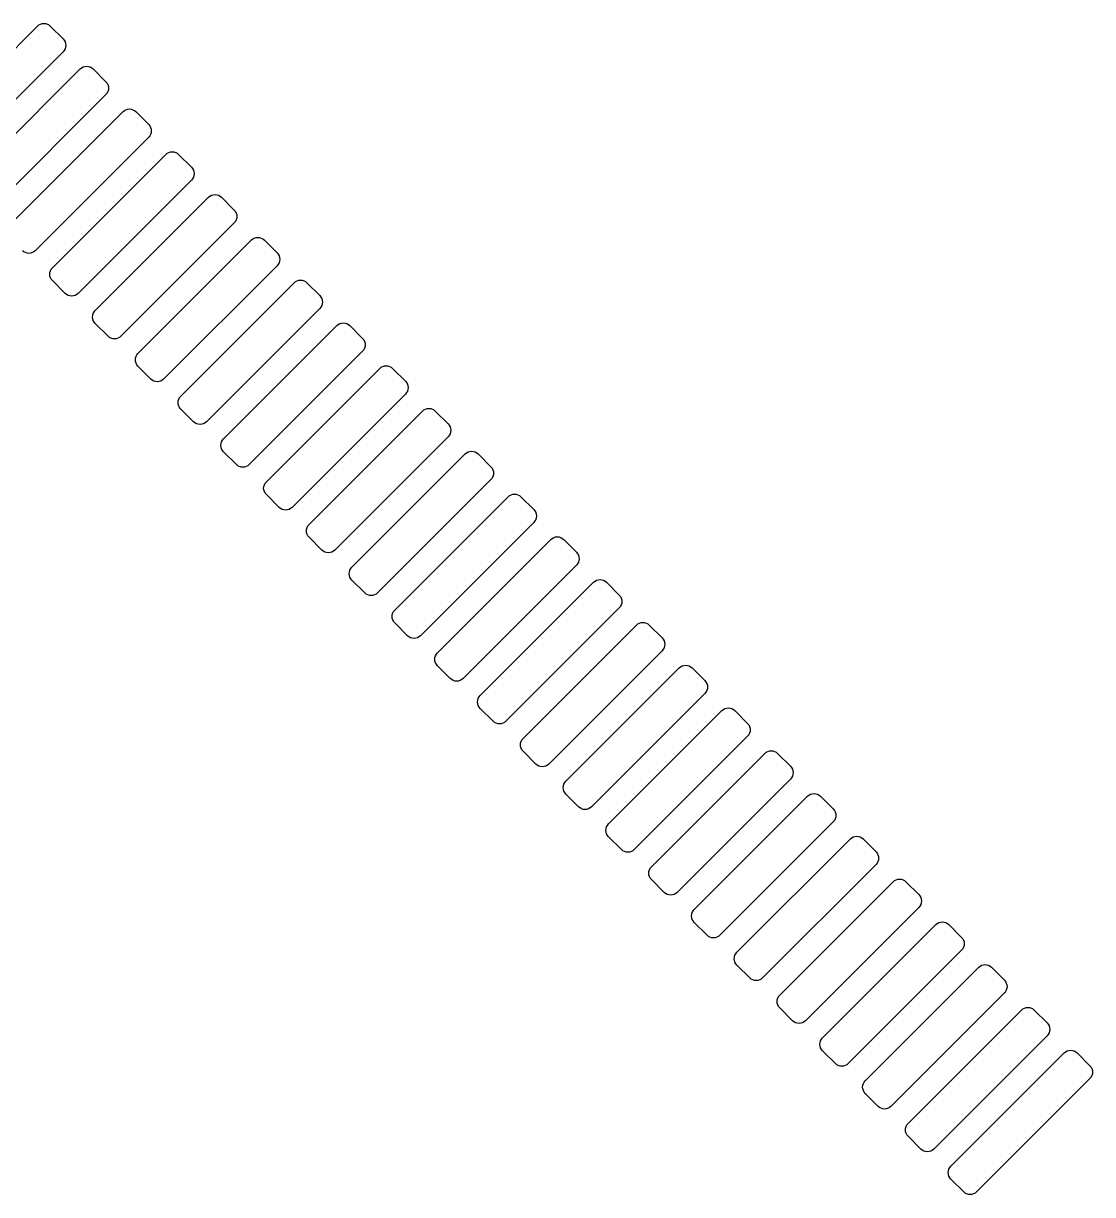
# Model space of a CAD drawing. Extents: x -21.7 to 6.2, y -6.5 to -0.8.
# Drawn here: x 3.9624 to 4.3102, y -2.7039 to -2.3229 of the extents above; entities that cross this region are included whole.
import ezdxf

# ---------------------------------------------------------------- set-up
doc = ezdxf.new("R2010")
doc.units = 0
doc.header["$MEASUREMENT"] = 0
doc.layers.add('BLACK', color=7, linetype='Continuous')

msp = doc.modelspace()

# ---------------------------------------------------------------- linework, layer by layer
at = {"layer": 'BLACK', "linetype": 'Continuous'}
for p, q in [((3.93007, -2.36062), (3.96696, -2.32374)), ((3.96696, -2.32374), (3.96741, -2.32337)), ((3.96741, -2.32337), (3.96792, -2.3231)), ((3.96792, -2.3231), (3.96847, -2.32293)), ((3.96847, -2.32293), (3.96905, -2.32287)), ((3.96905, -2.32287), (3.96962, -2.32293)), ((3.96962, -2.32293), (3.97018, -2.3231)), ((3.97018, -2.3231), (3.97069, -2.32337)), ((3.97069, -2.32337), (3.97114, -2.32374)), ((3.97114, -2.32374), (3.97531, -2.32791)), ((3.97531, -2.32791), (3.97568, -2.32836)), ((3.97568, -2.33164), (3.97531, -2.33209)), ((3.97568, -2.32836), (3.97595, -2.32887)), ((3.97595, -2.33113), (3.97568, -2.33164)), ((3.97595, -2.32887), (3.97612, -2.32942)), ((3.97612, -2.33058), (3.97595, -2.33113)), ((3.97612, -2.32942), (3.97618, -2.33)), ((3.97618, -2.33), (3.97612, -2.33058)), ((3.97531, -2.33209), (3.93842, -2.36897)), ((3.94399, -2.37454), (3.98088, -2.33766)), ((3.98088, -2.33766), (3.98133, -2.33729)), ((3.98133, -2.33729), (3.98184, -2.33702)), ((3.98184, -2.33702), (3.98239, -2.33685)), ((3.98239, -2.33685), (3.98297, -2.33679)), ((3.98297, -2.33679), (3.98354, -2.33685)), ((3.98354, -2.33685), (3.9841, -2.33702)), ((3.9841, -2.33702), (3.98461, -2.33729)), ((3.98461, -2.33729), (3.98505, -2.33766)), ((3.98505, -2.33766), (3.98923, -2.34183)), ((3.98923, -2.34183), (3.9896, -2.34228)), ((3.9896, -2.34228), (3.98987, -2.34279)), ((3.98987, -2.34279), (3.99004, -2.34334)), ((3.99004, -2.34334), (3.9901, -2.34392)), ((3.98923, -2.34601), (3.95234, -2.38289)), ((3.9896, -2.34556), (3.98923, -2.34601)), ((3.98987, -2.34505), (3.9896, -2.34556)), ((3.99004, -2.3445), (3.98987, -2.34505)), ((3.9901, -2.34392), (3.99004, -2.3445)), ((3.99525, -2.35121), (3.99576, -2.35094)), ((3.99576, -2.35094), (3.99631, -2.35077)), ((3.99631, -2.35077), (3.99689, -2.35071)), ((3.99689, -2.35071), (3.99746, -2.35077)), ((3.99746, -2.35077), (3.99802, -2.35094)), ((3.99802, -2.35094), (3.99853, -2.35121)), ((3.95791, -2.38846), (3.9948, -2.35158)), ((3.9948, -2.35158), (3.99525, -2.35121)), ((3.99853, -2.35121), (3.99897, -2.35158)), ((3.99897, -2.35158), (4.00315, -2.35575)), ((4.00315, -2.35575), (4.00352, -2.3562)), ((4.00352, -2.3562), (4.00379, -2.35671)), ((4.00379, -2.35671), (4.00396, -2.35726)), ((4.00396, -2.35842), (4.00379, -2.35897)), ((4.00396, -2.35726), (4.00401, -2.35784)), ((4.00401, -2.35784), (4.00396, -2.35842)), ((4.00315, -2.35993), (3.96626, -2.39681)), ((4.00352, -2.35948), (4.00315, -2.35993)), ((4.00379, -2.35897), (4.00352, -2.35948)), ((3.97183, -2.40238), (4.00872, -2.36549)), ((4.00872, -2.36549), (4.00917, -2.36513)), ((4.00917, -2.36513), (4.00968, -2.36485)), ((4.00968, -2.36485), (4.01023, -2.36469)), ((4.01023, -2.36469), (4.01081, -2.36463)), ((4.01081, -2.36463), (4.01138, -2.36469)), ((4.01138, -2.36469), (4.01194, -2.36485)), ((4.01194, -2.36485), (4.01245, -2.36513)), ((4.01245, -2.36513), (4.01289, -2.36549)), ((4.01289, -2.36549), (4.01707, -2.36967)), ((4.01707, -2.36967), (4.01744, -2.37012)), ((4.01707, -2.37385), (3.98018, -2.41073)), ((4.01744, -2.3734), (4.01707, -2.37385)), ((4.01744, -2.37012), (4.01771, -2.37063)), ((4.01771, -2.37289), (4.01744, -2.3734)), ((4.01771, -2.37063), (4.01788, -2.37118)), ((4.01788, -2.37233), (4.01771, -2.37289)), ((4.01788, -2.37118), (4.01793, -2.37176)), ((4.01793, -2.37176), (4.01788, -2.37233)), ((3.98575, -2.4163), (4.02264, -2.37941)), ((4.02264, -2.37941), (4.02308, -2.37905)), ((4.02308, -2.37905), (4.0236, -2.37877)), ((4.0236, -2.37877), (4.02415, -2.37861)), ((4.02415, -2.37861), (4.02473, -2.37855)), ((4.02473, -2.37855), (4.0253, -2.37861)), ((4.0253, -2.37861), (4.02585, -2.37877)), ((4.02585, -2.37877), (4.02637, -2.37905)), ((4.02637, -2.37905), (4.02681, -2.37941)), ((4.02681, -2.37941), (4.03099, -2.38359)), ((4.03099, -2.38359), (4.03136, -2.38404)), ((4.03136, -2.38404), (4.03163, -2.38455)), ((4.03163, -2.38455), (4.0318, -2.3851)), ((4.0318, -2.3851), (4.03185, -2.38568)), ((4.03099, -2.38777), (3.9941, -2.42465)), ((4.03136, -2.38732), (4.03099, -2.38777)), ((4.03163, -2.38681), (4.03136, -2.38732)), ((4.0318, -2.38625), (4.03163, -2.38681)), ((4.03185, -2.38568), (4.0318, -2.38625)), ((4.037, -2.39297), (4.03751, -2.39269)), ((4.03751, -2.39269), (4.03807, -2.39253)), ((4.03807, -2.39253), (4.03864, -2.39247)), ((4.03864, -2.39247), (4.03922, -2.39253)), ((4.03922, -2.39253), (4.03977, -2.39269)), ((4.03977, -2.39269), (4.04028, -2.39297)), ((3.99967, -2.43022), (4.03656, -2.39333)), ((4.03656, -2.39333), (4.037, -2.39297)), ((4.04028, -2.39297), (4.04073, -2.39333)), ((4.04073, -2.39333), (4.04491, -2.39751)), ((3.96254, -2.39718), (3.96209, -2.39681)), ((3.96305, -2.39745), (3.96254, -2.39718)), ((3.9636, -2.39762), (3.96305, -2.39745)), ((3.96418, -2.39768), (3.9636, -2.39762)), ((3.96475, -2.39762), (3.96418, -2.39768)), ((3.96531, -2.39745), (3.96475, -2.39762)), ((3.96582, -2.39718), (3.96531, -2.39745)), ((3.96626, -2.39681), (3.96582, -2.39718)), ((4.04491, -2.39751), (4.04528, -2.39796)), ((4.04528, -2.39796), (4.04555, -2.39847)), ((4.04555, -2.39847), (4.04572, -2.39902)), ((4.04572, -2.40017), (4.04555, -2.40073)), ((4.04572, -2.39902), (4.04577, -2.3996)), ((4.04577, -2.3996), (4.04572, -2.40017)), ((3.97097, -2.40447), (3.97102, -2.40389)), ((3.97102, -2.40389), (3.97119, -2.40334)), ((3.97119, -2.40334), (3.97146, -2.40283)), ((3.97146, -2.40283), (3.97183, -2.40238)), ((4.04491, -2.40169), (4.00802, -2.43857)), ((4.04528, -2.40124), (4.04491, -2.40169)), ((4.04555, -2.40073), (4.04528, -2.40124)), ((3.97102, -2.40505), (3.97097, -2.40447)), ((3.97119, -2.4056), (3.97102, -2.40505)), ((3.97146, -2.40611), (3.97119, -2.4056)), ((3.97183, -2.40656), (3.97146, -2.40611)), ((3.97601, -2.41073), (3.97183, -2.40656)), ((4.01359, -2.44414), (4.05048, -2.40725)), ((4.05048, -2.40725), (4.05092, -2.40689)), ((4.05092, -2.40689), (4.05143, -2.40661)), ((4.05143, -2.40661), (4.05199, -2.40644)), ((4.05199, -2.40644), (4.05256, -2.40639)), ((4.05256, -2.40639), (4.05314, -2.40644)), ((4.05314, -2.40644), (4.05369, -2.40661)), ((4.05369, -2.40661), (4.0542, -2.40689)), ((4.0542, -2.40689), (4.05465, -2.40725)), ((4.05465, -2.40725), (4.05883, -2.41143)), ((3.97645, -2.4111), (3.97601, -2.41073)), ((3.97696, -2.41137), (3.97645, -2.4111)), ((3.97752, -2.41154), (3.97696, -2.41137)), ((3.97809, -2.4116), (3.97752, -2.41154)), ((3.97867, -2.41154), (3.97809, -2.4116)), ((3.97922, -2.41137), (3.97867, -2.41154)), ((3.97974, -2.4111), (3.97922, -2.41137)), ((3.98018, -2.41073), (3.97974, -2.4111)), ((4.05883, -2.41143), (4.05919, -2.41188)), ((4.05919, -2.41188), (4.05947, -2.41239)), ((4.05883, -2.4156), (4.02194, -2.45249)), ((4.05919, -2.41516), (4.05883, -2.4156)), ((4.05947, -2.41465), (4.05919, -2.41516)), ((4.05947, -2.41239), (4.05964, -2.41294)), ((4.05964, -2.41409), (4.05947, -2.41465)), ((4.05964, -2.41294), (4.05969, -2.41352)), ((4.05969, -2.41352), (4.05964, -2.41409)), ((3.98489, -2.41839), (3.98494, -2.41781)), ((3.98494, -2.41896), (3.98489, -2.41839)), ((3.98494, -2.41781), (3.98511, -2.41726)), ((3.98511, -2.41952), (3.98494, -2.41896)), ((3.98511, -2.41726), (3.98538, -2.41675)), ((3.98538, -2.42003), (3.98511, -2.41952)), ((3.98538, -2.41675), (3.98575, -2.4163)), ((3.98575, -2.42048), (3.98538, -2.42003)), ((3.98993, -2.42465), (3.98575, -2.42048)), ((4.02751, -2.45806), (4.0644, -2.42117)), ((4.0644, -2.42117), (4.06484, -2.42081)), ((4.06484, -2.42081), (4.06535, -2.42053)), ((4.06535, -2.42053), (4.06591, -2.42036)), ((4.06591, -2.42036), (4.06648, -2.42031)), ((4.06648, -2.42031), (4.06706, -2.42036)), ((4.06706, -2.42036), (4.06761, -2.42053)), ((4.06761, -2.42053), (4.06812, -2.42081)), ((4.06812, -2.42081), (4.06857, -2.42117)), ((4.06857, -2.42117), (4.07275, -2.42535)), ((3.99037, -2.42502), (3.98993, -2.42465)), ((3.99088, -2.42529), (3.99037, -2.42502)), ((3.99144, -2.42546), (3.99088, -2.42529)), ((3.99201, -2.42552), (3.99144, -2.42546)), ((3.99259, -2.42546), (3.99201, -2.42552)), ((3.99314, -2.42529), (3.99259, -2.42546)), ((3.99365, -2.42502), (3.99314, -2.42529)), ((3.9941, -2.42465), (3.99365, -2.42502)), ((4.07275, -2.42535), (4.07311, -2.4258)), ((4.07311, -2.4258), (4.07339, -2.42631)), ((4.07339, -2.42631), (4.07356, -2.42686)), ((4.07356, -2.42686), (4.07361, -2.42744)), ((3.99903, -2.43118), (3.9993, -2.43067)), ((3.9993, -2.43067), (3.99967, -2.43022)), ((4.07275, -2.42952), (4.03586, -2.46641)), ((4.07311, -2.42908), (4.07275, -2.42952)), ((4.07339, -2.42857), (4.07311, -2.42908)), ((4.07356, -2.42801), (4.07339, -2.42857)), ((4.07361, -2.42744), (4.07356, -2.42801)), ((3.99881, -2.43231), (3.99886, -2.43173)), ((3.99886, -2.43288), (3.99881, -2.43231)), ((3.99886, -2.43173), (3.99903, -2.43118)), ((3.99903, -2.43344), (3.99886, -2.43288)), ((3.9993, -2.43395), (3.99903, -2.43344)), ((3.99967, -2.4344), (3.9993, -2.43395)), ((4.00385, -2.43857), (3.99967, -2.4344)), ((4.07831, -2.43509), (4.07876, -2.43472)), ((4.07876, -2.43472), (4.07927, -2.43445)), ((4.07927, -2.43445), (4.07983, -2.43428)), ((4.07983, -2.43428), (4.0804, -2.43423)), ((4.0804, -2.43423), (4.08098, -2.43428)), ((4.08098, -2.43428), (4.08153, -2.43445)), ((4.08153, -2.43445), (4.08204, -2.43472)), ((4.08204, -2.43472), (4.08249, -2.43509)), ((4.00429, -2.43894), (4.00385, -2.43857)), ((4.00802, -2.43857), (4.00757, -2.43894)), ((4.04143, -2.47198), (4.07831, -2.43509)), ((4.08249, -2.43509), (4.08667, -2.43927)), ((4.0048, -2.43921), (4.00429, -2.43894)), ((4.00536, -2.43938), (4.0048, -2.43921)), ((4.00593, -2.43944), (4.00536, -2.43938)), ((4.00651, -2.43938), (4.00593, -2.43944)), ((4.00706, -2.43921), (4.00651, -2.43938)), ((4.00757, -2.43894), (4.00706, -2.43921)), ((4.08667, -2.43927), (4.08703, -2.43972)), ((4.08703, -2.43972), (4.08731, -2.44023)), ((4.08731, -2.44023), (4.08747, -2.44078)), ((4.08747, -2.44193), (4.08731, -2.44249)), ((4.08747, -2.44078), (4.08753, -2.44136)), ((4.08753, -2.44136), (4.08747, -2.44193)), ((4.01272, -2.44623), (4.01278, -2.44565)), ((4.01278, -2.4468), (4.01272, -2.44623)), ((4.01278, -2.44565), (4.01295, -2.4451)), ((4.01295, -2.4451), (4.01322, -2.44459)), ((4.01322, -2.44459), (4.01359, -2.44414)), ((4.08667, -2.44344), (4.04978, -2.48033)), ((4.08703, -2.443), (4.08667, -2.44344)), ((4.08731, -2.44249), (4.08703, -2.443)), ((4.01295, -2.44736), (4.01278, -2.4468)), ((4.01322, -2.44787), (4.01295, -2.44736)), ((4.01359, -2.44832), (4.01322, -2.44787)), ((4.01777, -2.45249), (4.01359, -2.44832)), ((4.05535, -2.4859), (4.09223, -2.44901)), ((4.09223, -2.44901), (4.09268, -2.44864)), ((4.09268, -2.44864), (4.09319, -2.44837)), ((4.09319, -2.44837), (4.09375, -2.4482)), ((4.09375, -2.4482), (4.09432, -2.44815)), ((4.09432, -2.44815), (4.0949, -2.4482)), ((4.0949, -2.4482), (4.09545, -2.44837)), ((4.09545, -2.44837), (4.09596, -2.44864)), ((4.09596, -2.44864), (4.09641, -2.44901)), ((4.09641, -2.44901), (4.10059, -2.45319)), ((4.01821, -2.45286), (4.01777, -2.45249)), ((4.01872, -2.45313), (4.01821, -2.45286)), ((4.01928, -2.4533), (4.01872, -2.45313)), ((4.01985, -2.45336), (4.01928, -2.4533)), ((4.02043, -2.4533), (4.01985, -2.45336)), ((4.02098, -2.45313), (4.02043, -2.4533)), ((4.02149, -2.45286), (4.02098, -2.45313)), ((4.02194, -2.45249), (4.02149, -2.45286)), ((4.10059, -2.45319), (4.10095, -2.45363)), ((4.10095, -2.45363), (4.10123, -2.45415)), ((4.10059, -2.45736), (4.0637, -2.49425)), ((4.10095, -2.45692), (4.10059, -2.45736)), ((4.10123, -2.4564), (4.10095, -2.45692)), ((4.10123, -2.45415), (4.10139, -2.4547)), ((4.10139, -2.45585), (4.10123, -2.4564)), ((4.10139, -2.4547), (4.10145, -2.45527)), ((4.10145, -2.45527), (4.10139, -2.45585)), ((4.02664, -2.46015), (4.0267, -2.45957)), ((4.0267, -2.46072), (4.02664, -2.46015)), ((4.0267, -2.45957), (4.02687, -2.45902)), ((4.02687, -2.46128), (4.0267, -2.46072)), ((4.02687, -2.45902), (4.02714, -2.45851)), ((4.02714, -2.46179), (4.02687, -2.46128)), ((4.02714, -2.45851), (4.02751, -2.45806)), ((4.02751, -2.46223), (4.02714, -2.46179)), ((4.03168, -2.46641), (4.02751, -2.46223)), ((4.06927, -2.49982), (4.10615, -2.46293)), ((4.10615, -2.46293), (4.1066, -2.46256)), ((4.1066, -2.46256), (4.10711, -2.46229)), ((4.10711, -2.46229), (4.10767, -2.46212)), ((4.10767, -2.46212), (4.10824, -2.46207)), ((4.10824, -2.46207), (4.10882, -2.46212)), ((4.10882, -2.46212), (4.10937, -2.46229)), ((4.10937, -2.46229), (4.10988, -2.46256)), ((4.10988, -2.46256), (4.11033, -2.46293)), ((4.11033, -2.46293), (4.11451, -2.46711)), ((4.03213, -2.46678), (4.03168, -2.46641)), ((4.03264, -2.46705), (4.03213, -2.46678)), ((4.0332, -2.46722), (4.03264, -2.46705)), ((4.03377, -2.46728), (4.0332, -2.46722)), ((4.03435, -2.46722), (4.03377, -2.46728)), ((4.0349, -2.46705), (4.03435, -2.46722)), ((4.03541, -2.46678), (4.0349, -2.46705)), ((4.03586, -2.46641), (4.03541, -2.46678)), ((4.11451, -2.46711), (4.11487, -2.46755)), ((4.11487, -2.46755), (4.11515, -2.46806)), ((4.11515, -2.46806), (4.11531, -2.46862)), ((4.11531, -2.46862), (4.11537, -2.46919)), ((4.04062, -2.47349), (4.04079, -2.47294)), ((4.04079, -2.47294), (4.04106, -2.47243)), ((4.04106, -2.47243), (4.04143, -2.47198)), ((4.11451, -2.47128), (4.07762, -2.50817)), ((4.11487, -2.47083), (4.11451, -2.47128)), ((4.11515, -2.47032), (4.11487, -2.47083)), ((4.11531, -2.46977), (4.11515, -2.47032)), ((4.11537, -2.46919), (4.11531, -2.46977)), ((4.04056, -2.47407), (4.04062, -2.47349)), ((4.04062, -2.47464), (4.04056, -2.47407)), ((4.04079, -2.4752), (4.04062, -2.47464)), ((4.04106, -2.47571), (4.04079, -2.4752)), ((4.04143, -2.47615), (4.04106, -2.47571)), ((4.0456, -2.48033), (4.04143, -2.47615)), ((4.12007, -2.47685), (4.12052, -2.47648)), ((4.12052, -2.47648), (4.12103, -2.47621)), ((4.12103, -2.47621), (4.12158, -2.47604)), ((4.12158, -2.47604), (4.12216, -2.47599)), ((4.12216, -2.47599), (4.12274, -2.47604)), ((4.12274, -2.47604), (4.12329, -2.47621)), ((4.12329, -2.47621), (4.1238, -2.47648)), ((4.1238, -2.47648), (4.12425, -2.47685)), ((4.04605, -2.4807), (4.0456, -2.48033)), ((4.04978, -2.48033), (4.04933, -2.4807)), ((4.08319, -2.51374), (4.12007, -2.47685)), ((4.12425, -2.47685), (4.12842, -2.48103)), ((4.04656, -2.48097), (4.04605, -2.4807)), ((4.04712, -2.48114), (4.04656, -2.48097)), ((4.04769, -2.48119), (4.04712, -2.48114)), ((4.04827, -2.48114), (4.04769, -2.48119)), ((4.04882, -2.48097), (4.04827, -2.48114)), ((4.04933, -2.4807), (4.04882, -2.48097)), ((4.12842, -2.48103), (4.12879, -2.48147)), ((4.12879, -2.48147), (4.12906, -2.48198)), ((4.12906, -2.48424), (4.12879, -2.48475)), ((4.12906, -2.48198), (4.12923, -2.48254)), ((4.12923, -2.48369), (4.12906, -2.48424)), ((4.12923, -2.48254), (4.12929, -2.48311)), ((4.12929, -2.48311), (4.12923, -2.48369)), ((4.05448, -2.48799), (4.05454, -2.48741)), ((4.05454, -2.48856), (4.05448, -2.48799)), ((4.05454, -2.48741), (4.05471, -2.48686)), ((4.05471, -2.48686), (4.05498, -2.48635)), ((4.05498, -2.48635), (4.05535, -2.4859)), ((4.12842, -2.4852), (4.09154, -2.52209)), ((4.12879, -2.48475), (4.12842, -2.4852)), ((4.05471, -2.48912), (4.05454, -2.48856)), ((4.05498, -2.48963), (4.05471, -2.48912)), ((4.05535, -2.49007), (4.05498, -2.48963)), ((4.05952, -2.49425), (4.05535, -2.49007)), ((4.09711, -2.52766), (4.13399, -2.49077)), ((4.13399, -2.49077), (4.13444, -2.4904)), ((4.13444, -2.4904), (4.13495, -2.49013)), ((4.13495, -2.49013), (4.1355, -2.48996)), ((4.1355, -2.48996), (4.13608, -2.4899)), ((4.13608, -2.4899), (4.13666, -2.48996)), ((4.13666, -2.48996), (4.13721, -2.49013)), ((4.13721, -2.49013), (4.13772, -2.4904)), ((4.13772, -2.4904), (4.13817, -2.49077)), ((4.13817, -2.49077), (4.14234, -2.49495)), ((4.05997, -2.49462), (4.05952, -2.49425)), ((4.06048, -2.49489), (4.05997, -2.49462)), ((4.06104, -2.49506), (4.06048, -2.49489)), ((4.06161, -2.49511), (4.06104, -2.49506)), ((4.06219, -2.49506), (4.06161, -2.49511)), ((4.06274, -2.49489), (4.06219, -2.49506)), ((4.06325, -2.49462), (4.06274, -2.49489)), ((4.0637, -2.49425), (4.06325, -2.49462)), ((4.14234, -2.49495), (4.14271, -2.49539)), ((4.14271, -2.49539), (4.14298, -2.4959)), ((4.14234, -2.49912), (4.10546, -2.53601)), ((4.14271, -2.49867), (4.14234, -2.49912)), ((4.14298, -2.49816), (4.14271, -2.49867)), ((4.14298, -2.4959), (4.14315, -2.49646)), ((4.14315, -2.49761), (4.14298, -2.49816)), ((4.14315, -2.49646), (4.14321, -2.49703)), ((4.14321, -2.49703), (4.14315, -2.49761)), ((4.0684, -2.50191), (4.06846, -2.50133)), ((4.06846, -2.50248), (4.0684, -2.50191)), ((4.06846, -2.50133), (4.06863, -2.50078)), ((4.06863, -2.50304), (4.06846, -2.50248)), ((4.06863, -2.50078), (4.0689, -2.50026)), ((4.0689, -2.50355), (4.06863, -2.50304)), ((4.0689, -2.50026), (4.06927, -2.49982)), ((4.06927, -2.50399), (4.0689, -2.50355)), ((4.07344, -2.50817), (4.06927, -2.50399)), ((4.11103, -2.54158), (4.14791, -2.50469)), ((4.14791, -2.50469), (4.14836, -2.50432)), ((4.14836, -2.50432), (4.14887, -2.50405)), ((4.14887, -2.50405), (4.14942, -2.50388)), ((4.14942, -2.50388), (4.15, -2.50382)), ((4.15, -2.50382), (4.15058, -2.50388)), ((4.15058, -2.50388), (4.15113, -2.50405)), ((4.15113, -2.50405), (4.15164, -2.50432)), ((4.15164, -2.50432), (4.15209, -2.50469)), ((4.15209, -2.50469), (4.15626, -2.50886)), ((4.07389, -2.50854), (4.07344, -2.50817)), ((4.0744, -2.50881), (4.07389, -2.50854)), ((4.07495, -2.50898), (4.0744, -2.50881)), ((4.07553, -2.50903), (4.07495, -2.50898)), ((4.07611, -2.50898), (4.07553, -2.50903)), ((4.07666, -2.50881), (4.07611, -2.50898)), ((4.07717, -2.50854), (4.07666, -2.50881)), ((4.07762, -2.50817), (4.07717, -2.50854)), ((4.15626, -2.50886), (4.15663, -2.50931)), ((4.15663, -2.50931), (4.1569, -2.50982)), ((4.1569, -2.50982), (4.15707, -2.51038)), ((4.15707, -2.51038), (4.15713, -2.51095)), ((4.15713, -2.51095), (4.15707, -2.51153)), ((4.08238, -2.51525), (4.08255, -2.51469)), ((4.08255, -2.51469), (4.08282, -2.51418)), ((4.08282, -2.51418), (4.08319, -2.51374)), ((4.15626, -2.51304), (4.11938, -2.54993)), ((4.15663, -2.51259), (4.15626, -2.51304)), ((4.1569, -2.51208), (4.15663, -2.51259)), ((4.15707, -2.51153), (4.1569, -2.51208)), ((4.08232, -2.51582), (4.08238, -2.51525)), ((4.08238, -2.5164), (4.08232, -2.51582)), ((4.08255, -2.51695), (4.08238, -2.5164)), ((4.08282, -2.51746), (4.08255, -2.51695)), ((4.08319, -2.51791), (4.08282, -2.51746)), ((4.08736, -2.52209), (4.08319, -2.51791)), ((4.12494, -2.55549), (4.16183, -2.51861)), ((4.16183, -2.51861), (4.16228, -2.51824)), ((4.16228, -2.51824), (4.16279, -2.51797)), ((4.16279, -2.51797), (4.16334, -2.5178)), ((4.16334, -2.5178), (4.16392, -2.51774)), ((4.16392, -2.51774), (4.1645, -2.5178)), ((4.1645, -2.5178), (4.16505, -2.51797)), ((4.16505, -2.51797), (4.16556, -2.51824)), ((4.16556, -2.51824), (4.16601, -2.51861)), ((4.16601, -2.51861), (4.17018, -2.52278)), ((4.08781, -2.52246), (4.08736, -2.52209)), ((4.08832, -2.52273), (4.08781, -2.52246)), ((4.09109, -2.52246), (4.09058, -2.52273)), ((4.09154, -2.52209), (4.09109, -2.52246)), ((4.08887, -2.5229), (4.08832, -2.52273)), ((4.08945, -2.52295), (4.08887, -2.5229)), ((4.09003, -2.5229), (4.08945, -2.52295)), ((4.09058, -2.52273), (4.09003, -2.5229)), ((4.17018, -2.52278), (4.17055, -2.52323)), ((4.17055, -2.52323), (4.17082, -2.52374)), ((4.17082, -2.526), (4.17055, -2.52651)), ((4.17082, -2.52374), (4.17099, -2.5243)), ((4.17099, -2.52545), (4.17082, -2.526)), ((4.17099, -2.5243), (4.17105, -2.52487)), ((4.17105, -2.52487), (4.17099, -2.52545)), ((4.09624, -2.52974), (4.0963, -2.52917)), ((4.0963, -2.53032), (4.09624, -2.52974)), ((4.0963, -2.52917), (4.09647, -2.52861)), ((4.09647, -2.52861), (4.09674, -2.5281)), ((4.09674, -2.5281), (4.09711, -2.52766)), ((4.17018, -2.52696), (4.1333, -2.56385)), ((4.17055, -2.52651), (4.17018, -2.52696)), ((4.09647, -2.53087), (4.0963, -2.53032)), ((4.09674, -2.53138), (4.09647, -2.53087)), ((4.09711, -2.53183), (4.09674, -2.53138)), ((4.10128, -2.53601), (4.09711, -2.53183)), ((4.13886, -2.56941), (4.17575, -2.53253)), ((4.17575, -2.53253), (4.1762, -2.53216)), ((4.1762, -2.53216), (4.17671, -2.53189)), ((4.17671, -2.53189), (4.17726, -2.53172)), ((4.17726, -2.53172), (4.17784, -2.53166)), ((4.17784, -2.53166), (4.17841, -2.53172)), ((4.17841, -2.53172), (4.17897, -2.53189)), ((4.17897, -2.53189), (4.17948, -2.53216)), ((4.17948, -2.53216), (4.17993, -2.53253)), ((4.17993, -2.53253), (4.1841, -2.5367)), ((4.10173, -2.53637), (4.10128, -2.53601)), ((4.10224, -2.53665), (4.10173, -2.53637)), ((4.10279, -2.53682), (4.10224, -2.53665)), ((4.10337, -2.53687), (4.10279, -2.53682)), ((4.10395, -2.53682), (4.10337, -2.53687)), ((4.1045, -2.53665), (4.10395, -2.53682)), ((4.10501, -2.53637), (4.1045, -2.53665)), ((4.10546, -2.53601), (4.10501, -2.53637)), ((4.1841, -2.5367), (4.18447, -2.53715)), ((4.18447, -2.53715), (4.18474, -2.53766)), ((4.18474, -2.53766), (4.18491, -2.53822)), ((4.1841, -2.54088), (4.14722, -2.57777)), ((4.18447, -2.54043), (4.1841, -2.54088)), ((4.18474, -2.53992), (4.18447, -2.54043)), ((4.18491, -2.53937), (4.18474, -2.53992)), ((4.18491, -2.53822), (4.18497, -2.53879)), ((4.18497, -2.53879), (4.18491, -2.53937)), ((4.11016, -2.54366), (4.11022, -2.54309)), ((4.11022, -2.54424), (4.11016, -2.54366)), ((4.11022, -2.54309), (4.11039, -2.54253)), ((4.11039, -2.54479), (4.11022, -2.54424)), ((4.11039, -2.54253), (4.11066, -2.54202)), ((4.11066, -2.5453), (4.11039, -2.54479)), ((4.11066, -2.54202), (4.11103, -2.54158)), ((4.11103, -2.54575), (4.11066, -2.5453)), ((4.1152, -2.54993), (4.11103, -2.54575)), ((4.15278, -2.58333), (4.18967, -2.54645)), ((4.18967, -2.54645), (4.19012, -2.54608)), ((4.19012, -2.54608), (4.19063, -2.54581)), ((4.19063, -2.54581), (4.19118, -2.54564)), ((4.19118, -2.54564), (4.19176, -2.54558)), ((4.19176, -2.54558), (4.19233, -2.54564)), ((4.19233, -2.54564), (4.19289, -2.54581)), ((4.19289, -2.54581), (4.1934, -2.54608)), ((4.1934, -2.54608), (4.19385, -2.54645)), ((4.19385, -2.54645), (4.19802, -2.55062)), ((4.11565, -2.55029), (4.1152, -2.54993)), ((4.11616, -2.55057), (4.11565, -2.55029)), ((4.11671, -2.55074), (4.11616, -2.55057)), ((4.11729, -2.55079), (4.11671, -2.55074)), ((4.11787, -2.55074), (4.11729, -2.55079)), ((4.11842, -2.55057), (4.11787, -2.55074)), ((4.11893, -2.55029), (4.11842, -2.55057)), ((4.11938, -2.54993), (4.11893, -2.55029)), ((4.19802, -2.55062), (4.19839, -2.55107)), ((4.19839, -2.55107), (4.19866, -2.55158)), ((4.19866, -2.55158), (4.19883, -2.55213)), ((4.19883, -2.55213), (4.19889, -2.55271)), ((4.19889, -2.55271), (4.19883, -2.55329)), ((4.12414, -2.55701), (4.1243, -2.55645)), ((4.1243, -2.55645), (4.12458, -2.55594)), ((4.12458, -2.55594), (4.12494, -2.55549)), ((4.19802, -2.5548), (4.16114, -2.59169)), ((4.19839, -2.55435), (4.19802, -2.5548)), ((4.19866, -2.55384), (4.19839, -2.55435)), ((4.19883, -2.55329), (4.19866, -2.55384)), ((4.12408, -2.55758), (4.12414, -2.55701)), ((4.12414, -2.55816), (4.12408, -2.55758)), ((4.1243, -2.55871), (4.12414, -2.55816)), ((4.12458, -2.55922), (4.1243, -2.55871)), ((4.12494, -2.55967), (4.12458, -2.55922)), ((4.12912, -2.56385), (4.12494, -2.55967)), ((4.1667, -2.59725), (4.20359, -2.56037)), ((4.20359, -2.56037), (4.20404, -2.56)), ((4.20404, -2.56), (4.20455, -2.55973)), ((4.20455, -2.55973), (4.2051, -2.55956)), ((4.2051, -2.55956), (4.20568, -2.5595)), ((4.20568, -2.5595), (4.20625, -2.55956)), ((4.20625, -2.55956), (4.20681, -2.55973)), ((4.20681, -2.55973), (4.20732, -2.56)), ((4.20732, -2.56), (4.20777, -2.56037)), ((4.20777, -2.56037), (4.21194, -2.56454)), ((4.12957, -2.56421), (4.12912, -2.56385)), ((4.13008, -2.56449), (4.12957, -2.56421)), ((4.13285, -2.56421), (4.13234, -2.56449)), ((4.1333, -2.56385), (4.13285, -2.56421)), ((4.13063, -2.56465), (4.13008, -2.56449)), ((4.13121, -2.56471), (4.13063, -2.56465)), ((4.13178, -2.56465), (4.13121, -2.56471)), ((4.13234, -2.56449), (4.13178, -2.56465)), ((4.21194, -2.56454), (4.21231, -2.56499)), ((4.21231, -2.56499), (4.21258, -2.5655)), ((4.21258, -2.56776), (4.21231, -2.56827)), ((4.21258, -2.5655), (4.21275, -2.56605)), ((4.21275, -2.56721), (4.21258, -2.56776)), ((4.21275, -2.56605), (4.21281, -2.56663)), ((4.21281, -2.56663), (4.21275, -2.56721)), ((4.138, -2.5715), (4.13806, -2.57093)), ((4.13806, -2.57208), (4.138, -2.5715)), ((4.13806, -2.57093), (4.13822, -2.57037)), ((4.13822, -2.57037), (4.1385, -2.56986)), ((4.1385, -2.56986), (4.13886, -2.56941)), ((4.21194, -2.56872), (4.17505, -2.6056)), ((4.21231, -2.56827), (4.21194, -2.56872)), ((4.13822, -2.57263), (4.13806, -2.57208)), ((4.1385, -2.57314), (4.13822, -2.57263)), ((4.13886, -2.57359), (4.1385, -2.57314)), ((4.14304, -2.57777), (4.13886, -2.57359)), ((4.18062, -2.61117), (4.21751, -2.57429)), ((4.21751, -2.57429), (4.21796, -2.57392)), ((4.21796, -2.57392), (4.21847, -2.57365)), ((4.21847, -2.57365), (4.21902, -2.57348)), ((4.21902, -2.57348), (4.2196, -2.57342)), ((4.2196, -2.57342), (4.22017, -2.57348)), ((4.22017, -2.57348), (4.22073, -2.57365)), ((4.22073, -2.57365), (4.22124, -2.57392)), ((4.22124, -2.57392), (4.22168, -2.57429)), ((4.22168, -2.57429), (4.22586, -2.57846)), ((4.14349, -2.57813), (4.14304, -2.57777)), ((4.144, -2.57841), (4.14349, -2.57813)), ((4.14455, -2.57857), (4.144, -2.57841)), ((4.14513, -2.57863), (4.14455, -2.57857)), ((4.1457, -2.57857), (4.14513, -2.57863)), ((4.14626, -2.57841), (4.1457, -2.57857)), ((4.14677, -2.57813), (4.14626, -2.57841)), ((4.14722, -2.57777), (4.14677, -2.57813)), ((4.22586, -2.57846), (4.22623, -2.57891)), ((4.22623, -2.57891), (4.2265, -2.57942)), ((4.2265, -2.57942), (4.22667, -2.57997)), ((4.15242, -2.58378), (4.15278, -2.58333)), ((4.22586, -2.58264), (4.18897, -2.61952)), ((4.22623, -2.58219), (4.22586, -2.58264)), ((4.2265, -2.58168), (4.22623, -2.58219)), ((4.22667, -2.58113), (4.2265, -2.58168)), ((4.22667, -2.57997), (4.22673, -2.58055)), ((4.22673, -2.58055), (4.22667, -2.58113)), ((4.15192, -2.58542), (4.15198, -2.58485)), ((4.15198, -2.586), (4.15192, -2.58542)), ((4.15198, -2.58485), (4.15214, -2.58429)), ((4.15214, -2.58655), (4.15198, -2.586)), ((4.15214, -2.58429), (4.15242, -2.58378)), ((4.15242, -2.58706), (4.15214, -2.58655)), ((4.15278, -2.58751), (4.15242, -2.58706)), ((4.15696, -2.59169), (4.15278, -2.58751)), ((4.19454, -2.62509), (4.23143, -2.58821)), ((4.23143, -2.58821), (4.23188, -2.58784)), ((4.23188, -2.58784), (4.23239, -2.58757)), ((4.23239, -2.58757), (4.23294, -2.5874)), ((4.23294, -2.5874), (4.23352, -2.58734)), ((4.23352, -2.58734), (4.23409, -2.5874)), ((4.23409, -2.5874), (4.23465, -2.58757)), ((4.23465, -2.58757), (4.23516, -2.58784)), ((4.23516, -2.58784), (4.2356, -2.58821)), ((4.2356, -2.58821), (4.23978, -2.59238)), ((4.15741, -2.59205), (4.15696, -2.59169)), ((4.15792, -2.59233), (4.15741, -2.59205)), ((4.15847, -2.59249), (4.15792, -2.59233)), ((4.15905, -2.59255), (4.15847, -2.59249)), ((4.15962, -2.59249), (4.15905, -2.59255)), ((4.16018, -2.59233), (4.15962, -2.59249)), ((4.16069, -2.59205), (4.16018, -2.59233)), ((4.16114, -2.59169), (4.16069, -2.59205)), ((4.23978, -2.59238), (4.24015, -2.59283)), ((4.24015, -2.59283), (4.24042, -2.59334)), ((4.24042, -2.59334), (4.24059, -2.59389)), ((4.24059, -2.59389), (4.24064, -2.59447)), ((4.24064, -2.59447), (4.24059, -2.59505)), ((4.1659, -2.59876), (4.16606, -2.59821)), ((4.16606, -2.59821), (4.16634, -2.5977)), ((4.16634, -2.5977), (4.1667, -2.59725)), ((4.23978, -2.59656), (4.20289, -2.63344)), ((4.24015, -2.59611), (4.23978, -2.59656)), ((4.24042, -2.5956), (4.24015, -2.59611)), ((4.24059, -2.59505), (4.24042, -2.5956)), ((4.16584, -2.59934), (4.1659, -2.59876)), ((4.1659, -2.59992), (4.16584, -2.59934)), ((4.16606, -2.60047), (4.1659, -2.59992)), ((4.16634, -2.60098), (4.16606, -2.60047)), ((4.1667, -2.60143), (4.16634, -2.60098)), ((4.17088, -2.6056), (4.1667, -2.60143)), ((4.20846, -2.63901), (4.24535, -2.60212)), ((4.24535, -2.60212), (4.2458, -2.60176)), ((4.2458, -2.60176), (4.24631, -2.60148)), ((4.24631, -2.60148), (4.24686, -2.60132)), ((4.24686, -2.60132), (4.24744, -2.60126)), ((4.24744, -2.60126), (4.24801, -2.60132)), ((4.24801, -2.60132), (4.24857, -2.60148)), ((4.24857, -2.60148), (4.24908, -2.60176)), ((4.24908, -2.60176), (4.24952, -2.60212)), ((4.24952, -2.60212), (4.2537, -2.6063)), ((4.17133, -2.60597), (4.17088, -2.6056)), ((4.17184, -2.60624), (4.17133, -2.60597)), ((4.17239, -2.60641), (4.17184, -2.60624)), ((4.1741, -2.60624), (4.17354, -2.60641)), ((4.17461, -2.60597), (4.1741, -2.60624)), ((4.17505, -2.6056), (4.17461, -2.60597)), ((4.2537, -2.6063), (4.25407, -2.60675)), ((4.17297, -2.60647), (4.17239, -2.60641)), ((4.17354, -2.60641), (4.17297, -2.60647)), ((4.25407, -2.61003), (4.2537, -2.61048)), ((4.25407, -2.60675), (4.25434, -2.60726)), ((4.25434, -2.60952), (4.25407, -2.61003)), ((4.25434, -2.60726), (4.25451, -2.60781)), ((4.25451, -2.60896), (4.25434, -2.60952)), ((4.25451, -2.60781), (4.25456, -2.60839)), ((4.25456, -2.60839), (4.25451, -2.60896)), ((4.17976, -2.61326), (4.17981, -2.61268)), ((4.17981, -2.61384), (4.17976, -2.61326)), ((4.17981, -2.61268), (4.17998, -2.61213)), ((4.17998, -2.61439), (4.17981, -2.61384)), ((4.17998, -2.61213), (4.18026, -2.61162)), ((4.18026, -2.61162), (4.18062, -2.61117)), ((4.2537, -2.61048), (4.21681, -2.64736)), ((4.18026, -2.6149), (4.17998, -2.61439)), ((4.18062, -2.61535), (4.18026, -2.6149)), ((4.1848, -2.61952), (4.18062, -2.61535)), ((4.22238, -2.65293), (4.25927, -2.61604)), ((4.25927, -2.61604), (4.25971, -2.61568)), ((4.25971, -2.61568), (4.26023, -2.6154)), ((4.26023, -2.6154), (4.26078, -2.61524)), ((4.26078, -2.61524), (4.26136, -2.61518)), ((4.26136, -2.61518), (4.26193, -2.61524)), ((4.26193, -2.61524), (4.26249, -2.6154)), ((4.26249, -2.6154), (4.263, -2.61568)), ((4.263, -2.61568), (4.26344, -2.61604)), ((4.26344, -2.61604), (4.26762, -2.62022)), ((4.18525, -2.61989), (4.1848, -2.61952)), ((4.18576, -2.62016), (4.18525, -2.61989)), ((4.18631, -2.62033), (4.18576, -2.62016)), ((4.18689, -2.62039), (4.18631, -2.62033)), ((4.18746, -2.62033), (4.18689, -2.62039)), ((4.18802, -2.62016), (4.18746, -2.62033)), ((4.18853, -2.61989), (4.18802, -2.62016)), ((4.18897, -2.61952), (4.18853, -2.61989)), ((4.26762, -2.62022), (4.26799, -2.62067)), ((4.26799, -2.62067), (4.26826, -2.62118)), ((4.26826, -2.62118), (4.26843, -2.62173)), ((4.19417, -2.62554), (4.19454, -2.62509)), ((4.26762, -2.6244), (4.23073, -2.66128)), ((4.26799, -2.62395), (4.26762, -2.6244)), ((4.26826, -2.62344), (4.26799, -2.62395)), ((4.26843, -2.62288), (4.26826, -2.62344)), ((4.26843, -2.62173), (4.26848, -2.62231)), ((4.26848, -2.62231), (4.26843, -2.62288)), ((4.19368, -2.62718), (4.19373, -2.6266)), ((4.19373, -2.62776), (4.19368, -2.62718)), ((4.19373, -2.6266), (4.1939, -2.62605)), ((4.1939, -2.62831), (4.19373, -2.62776)), ((4.1939, -2.62605), (4.19417, -2.62554)), ((4.19417, -2.62882), (4.1939, -2.62831)), ((4.19454, -2.62927), (4.19417, -2.62882)), ((4.27414, -2.62932), (4.2747, -2.62916)), ((4.2747, -2.62916), (4.27527, -2.6291)), ((4.27527, -2.6291), (4.27585, -2.62916)), ((4.27585, -2.62916), (4.2764, -2.62932)), ((4.19872, -2.63344), (4.19454, -2.62927)), ((4.2363, -2.66685), (4.27319, -2.62996)), ((4.27319, -2.62996), (4.27363, -2.6296)), ((4.27363, -2.6296), (4.27414, -2.62932)), ((4.2764, -2.62932), (4.27692, -2.6296)), ((4.27692, -2.6296), (4.27736, -2.62996)), ((4.27736, -2.62996), (4.28154, -2.63414)), ((4.19917, -2.63381), (4.19872, -2.63344)), ((4.19968, -2.63408), (4.19917, -2.63381)), ((4.20023, -2.63425), (4.19968, -2.63408)), ((4.20081, -2.63431), (4.20023, -2.63425)), ((4.20138, -2.63425), (4.20081, -2.63431)), ((4.20194, -2.63408), (4.20138, -2.63425)), ((4.20245, -2.63381), (4.20194, -2.63408)), ((4.20289, -2.63344), (4.20245, -2.63381)), ((4.28154, -2.63414), (4.28191, -2.63459)), ((4.28191, -2.63459), (4.28218, -2.6351)), ((4.28218, -2.6351), (4.28235, -2.63565)), ((4.28235, -2.63565), (4.2824, -2.63623)), ((4.2824, -2.63623), (4.28235, -2.6368)), ((4.2076, -2.6411), (4.20765, -2.64052)), ((4.20765, -2.64052), (4.20782, -2.63997)), ((4.20782, -2.63997), (4.20809, -2.63946)), ((4.20809, -2.63946), (4.20846, -2.63901)), ((4.28154, -2.63832), (4.24465, -2.6752)), ((4.28191, -2.63787), (4.28154, -2.63832)), ((4.28218, -2.63736), (4.28191, -2.63787)), ((4.28235, -2.6368), (4.28218, -2.63736)), ((4.20765, -2.64168), (4.2076, -2.6411)), ((4.20782, -2.64223), (4.20765, -2.64168)), ((4.20809, -2.64274), (4.20782, -2.64223)), ((4.20846, -2.64319), (4.20809, -2.64274)), ((4.21264, -2.64736), (4.20846, -2.64319)), ((4.25022, -2.68077), (4.28711, -2.64388)), ((4.28711, -2.64388), (4.28755, -2.64352)), ((4.28755, -2.64352), (4.28806, -2.64324)), ((4.28806, -2.64324), (4.28862, -2.64308)), ((4.28862, -2.64308), (4.28919, -2.64302)), ((4.28919, -2.64302), (4.28977, -2.64308)), ((4.28977, -2.64308), (4.29032, -2.64324)), ((4.29032, -2.64324), (4.29083, -2.64352)), ((4.29083, -2.64352), (4.29128, -2.64388)), ((4.29128, -2.64388), (4.29546, -2.64806)), ((4.21308, -2.64773), (4.21264, -2.64736)), ((4.2136, -2.648), (4.21308, -2.64773)), ((4.21415, -2.64817), (4.2136, -2.648)), ((4.21473, -2.64823), (4.21415, -2.64817)), ((4.2153, -2.64817), (4.21473, -2.64823)), ((4.21586, -2.648), (4.2153, -2.64817)), ((4.21637, -2.64773), (4.21586, -2.648)), ((4.21681, -2.64736), (4.21637, -2.64773)), ((4.29546, -2.64806), (4.29583, -2.64851)), ((4.29583, -2.65179), (4.29546, -2.65223)), ((4.29583, -2.64851), (4.2961, -2.64902)), ((4.2961, -2.65128), (4.29583, -2.65179)), ((4.2961, -2.64902), (4.29627, -2.64957)), ((4.29627, -2.65072), (4.2961, -2.65128)), ((4.29627, -2.64957), (4.29632, -2.65015)), ((4.29632, -2.65015), (4.29627, -2.65072)), ((4.22152, -2.65502), (4.22157, -2.65444)), ((4.22157, -2.65559), (4.22152, -2.65502)), ((4.22157, -2.65444), (4.22174, -2.65389)), ((4.22174, -2.65615), (4.22157, -2.65559)), ((4.22174, -2.65389), (4.22201, -2.65338)), ((4.22201, -2.65338), (4.22238, -2.65293)), ((4.29546, -2.65223), (4.25857, -2.68912)), ((4.22201, -2.65666), (4.22174, -2.65615)), ((4.22238, -2.65711), (4.22201, -2.65666)), ((4.22656, -2.66128), (4.22238, -2.65711)), ((4.26414, -2.69469), (4.30103, -2.6578)), ((4.30103, -2.6578), (4.30147, -2.65744)), ((4.30147, -2.65744), (4.30198, -2.65716)), ((4.30198, -2.65716), (4.30254, -2.65699)), ((4.30254, -2.65699), (4.30311, -2.65694)), ((4.30311, -2.65694), (4.30369, -2.65699)), ((4.30369, -2.65699), (4.30424, -2.65716)), ((4.30424, -2.65716), (4.30475, -2.65744)), ((4.30475, -2.65744), (4.3052, -2.6578)), ((4.3052, -2.6578), (4.30938, -2.66198)), ((4.227, -2.66165), (4.22656, -2.66128)), ((4.22751, -2.66192), (4.227, -2.66165)), ((4.22807, -2.66209), (4.22751, -2.66192)), ((4.22864, -2.66215), (4.22807, -2.66209)), ((4.22922, -2.66209), (4.22864, -2.66215)), ((4.22977, -2.66192), (4.22922, -2.66209)), ((4.23029, -2.66165), (4.22977, -2.66192)), ((4.23073, -2.66128), (4.23029, -2.66165)), ((4.30938, -2.66198), (4.30974, -2.66243)), ((4.30974, -2.66243), (4.31002, -2.66294)), ((4.31002, -2.66294), (4.31019, -2.66349)), ((4.23593, -2.6673), (4.2363, -2.66685)), ((4.30938, -2.66615), (4.27249, -2.70304)), ((4.30974, -2.66571), (4.30938, -2.66615)), ((4.31002, -2.6652), (4.30974, -2.66571)), ((4.31019, -2.66464), (4.31002, -2.6652)), ((4.31019, -2.66349), (4.31024, -2.66407)), ((4.31024, -2.66407), (4.31019, -2.66464)), ((4.23544, -2.66894), (4.23549, -2.66836)), ((4.23549, -2.66951), (4.23544, -2.66894)), ((4.23549, -2.66836), (4.23566, -2.66781)), ((4.23566, -2.67007), (4.23549, -2.66951)), ((4.23566, -2.66781), (4.23593, -2.6673)), ((4.23593, -2.67058), (4.23566, -2.67007)), ((4.2363, -2.67103), (4.23593, -2.67058)), ((4.24048, -2.6752), (4.2363, -2.67103)), ((4.24092, -2.67557), (4.24048, -2.6752)), ((4.24143, -2.67584), (4.24092, -2.67557)), ((4.24199, -2.67601), (4.24143, -2.67584)), ((4.24256, -2.67607), (4.24199, -2.67601)), ((4.24314, -2.67601), (4.24256, -2.67607)), ((4.24369, -2.67584), (4.24314, -2.67601)), ((4.2442, -2.67557), (4.24369, -2.67584)), ((4.24465, -2.6752), (4.2442, -2.67557)), ((4.24935, -2.68286), (4.24941, -2.68228)), ((4.24941, -2.68228), (4.24958, -2.68173)), ((4.24958, -2.68173), (4.24985, -2.68122)), ((4.24985, -2.68122), (4.25022, -2.68077)), ((4.24941, -2.68343), (4.24935, -2.68286)), ((4.24958, -2.68399), (4.24941, -2.68343)), ((4.24985, -2.6845), (4.24958, -2.68399)), ((4.25022, -2.68495), (4.24985, -2.6845)), ((4.2544, -2.68912), (4.25022, -2.68495)), ((4.25484, -2.68949), (4.2544, -2.68912)), ((4.25535, -2.68976), (4.25484, -2.68949)), ((4.25591, -2.68993), (4.25535, -2.68976)), ((4.25648, -2.68999), (4.25591, -2.68993)), ((4.25706, -2.68993), (4.25648, -2.68999)), ((4.25761, -2.68976), (4.25706, -2.68993)), ((4.25812, -2.68949), (4.25761, -2.68976)), ((4.25857, -2.68912), (4.25812, -2.68949)), ((4.26327, -2.69678), (4.26333, -2.6962)), ((4.26333, -2.69735), (4.26327, -2.69678)), ((4.26333, -2.6962), (4.2635, -2.69565)), ((4.2635, -2.69791), (4.26333, -2.69735)), ((4.2635, -2.69565), (4.26377, -2.69514)), ((4.26377, -2.69514), (4.26414, -2.69469)), ((4.26377, -2.69842), (4.2635, -2.69791)), ((4.26414, -2.69886), (4.26377, -2.69842)), ((4.26831, -2.70304), (4.26414, -2.69886)), ((4.26876, -2.70341), (4.26831, -2.70304)), ((4.26927, -2.70368), (4.26876, -2.70341)), ((4.26983, -2.70385), (4.26927, -2.70368)), ((4.2704, -2.70391), (4.26983, -2.70385)), ((4.27098, -2.70385), (4.2704, -2.70391)), ((4.27153, -2.70368), (4.27098, -2.70385)), ((4.27204, -2.70341), (4.27153, -2.70368)), ((4.27249, -2.70304), (4.27204, -2.70341))]:
    msp.add_line(p, q, dxfattribs=at)

doc.saveas('drawing.dxf')
